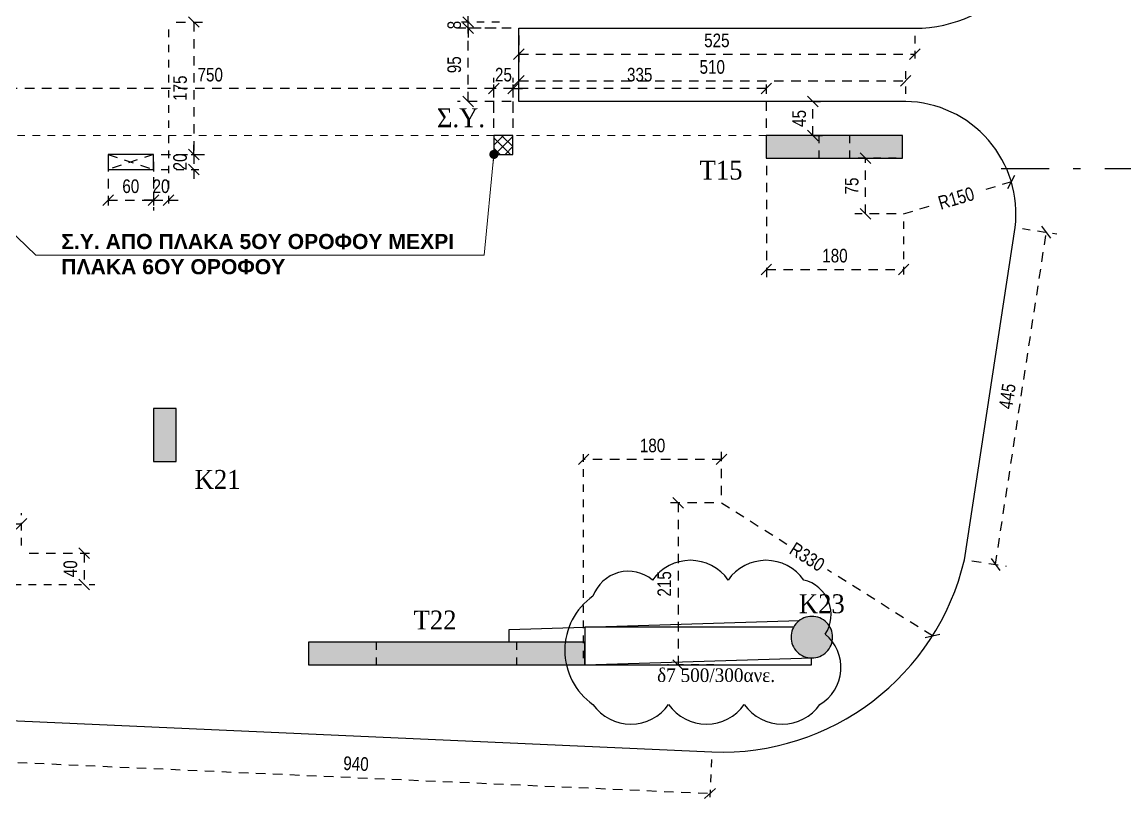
# Model space of a CAD drawing. Header units: millimetres. Extents: x -2171 to 1563, y -1758 to -1505.
# Drawn here: x 362.16 to 376.74, y -1613.45 to -1603.11 of the extents above; entities that cross this region are included whole.
import ezdxf

# ---------------------------------------------------------------- set-up
doc = ezdxf.new("R2010")
doc.units = ezdxf.units.MM
doc.header["$PDMODE"] = 32
for name, pattern in [('DASHDOT', [25.4, 12.7, -6.35, 0, -6.35]), ('DASHED2', [0.375, 0.25, -0.125]), ('DOT', [0.025, 0, -0.025]), ('HIDDEN', [0.375, 0.25, -0.125]), ('HIDDEN2', [0.1875, 0.125, -0.0625])]:
    doc.linetypes.add(name, pattern=pattern)
doc.layers.get('Defpoints').update_dxf_attribs({"color": 6})
for name, color, linetype in [('-S_TEXT', 3, 'Continuous'), ('AM_5', 7, 'Continuous'), ('athinas comments', 10, 'Continuous'), ('DIASTASEIS', 7, 'Continuous'), ('Fill_Col', 7, 'Continuous'), ('Fill_Col_1', 8, 'Continuous'), ('Geo_Beam', 7, 'Continuous'), ('Geo_Col', 7, 'Continuous'), ('Geo_Lines', 7, 'Continuous'), ('Sect_Line_Symbol', 7, 'Continuous'), ('SY', 94, 'Continuous'), ('Text_Beam', 7, 'Continuous'), ('Text_Col_-1', 7, 'Continuous'), ('Text_Col_1', 7, 'Continuous')]:
    doc.layers.add(name, color=color, linetype=linetype)
doc.layers.add('A-ANNO-DIMS', color=1, linetype='Continuous', lineweight=9)
doc.styles.add('1-100', font='arial.ttf', dxfattribs={"width": 0.8})
doc.styles.add('ag', font='arial.ttf', dxfattribs={"height": 0.25})
doc.styles.add('S1TmsNwRmn1088_b_934_161', font='times.ttf', dxfattribs={"width": 0.933629, "height": 0.10875})
doc.styles.add('S1TmsNwRmn11_b_934_161', font='times.ttf', dxfattribs={"width": 0.933629, "height": 0.001087})
doc.styles.get("Standard").update_dxf_attribs({"font": 'tahoma.ttf'})
doc.dimstyles.new('CHRISTOFOROS', dxfattribs={"dimscale": 0.2, "dimtxt": 0.25, "dimasz": 0.6, "dimexe": 0, "dimexo": 0, "dimgap": 0, "dimtad": 0, "dimdec": 0, "dimlfac": 100, "dimzin": 0, "dimdsep": 46, "dimtxsty": 'ag', "dimblk": 'ARCHTICK', "dimcen": 0, "dimclrd": 256, "dimclre": 256, "dimclrt": 1, "dimaunit": 1, "dimadec": 0, "dimazin": 0, "dimtfac": 1, "dimtdec": 0, "dimtofl": 0, "dimtmove": 0, "dimatfit": 3, "dimfxl": 1, "dimtolj": 1, "dimtzin": 0, "dimlwd": -1, "dimlwe": -1, "dimarcsym": 0})
doc.dimstyles.new('Copy of 1-100', dxfattribs={"dimtxt": 0.18, "dimasz": 0.14, "dimexe": 0.14, "dimexo": 0.1, "dimgap": 0.09, "dimtad": 1, "dimdec": 0, "dimlfac": 100, "dimrnd": 5, "dimzin": 5, "dimdsep": 46, "dimtxsty": '1-100', "dimblk": 'OBLIQUE', "dimcen": 0.09, "dimclrd": 1, "dimclre": 1, "dimclrt": 2, "dimadec": 0, "dimazin": 0, "dimtfac": 1, "dimtdec": 0, "dimtix": 1, "dimtmove": 2, "dimatfit": 3, "dimfxl": 5, "dimfxlon": 1, "dimtolj": 1, "dimtzin": 5, "dimarcsym": 0})

# ---------------------------------------------------------------- blocks, each defined once
blk = doc.blocks.new('_Oblique')
at = {"color": 0, "linetype": 'ByBlock', "lineweight": -2}
blk.add_line((-0.5, -0.5), (0.5, 0.5), dxfattribs=at)
blk = doc.blocks.new('*D309')
at = {"layer": 'A-ANNO-DIMS', "color": 1, "linetype": 'HIDDEN', "lineweight": -2, "ltscale": 0.5, "transparency": 16777216}
blk.add_line((363.303, -1604.963), (363.303, -1605.607), dxfattribs=at)
at = {"layer": 'A-ANNO-DIMS', "color": 1, "linetype": 'HIDDEN2', "lineweight": -2, "ltscale": 0.5, "transparency": 16777216}
blk.add_line((363.902, -1604.963), (363.902, -1605.607), dxfattribs=at)
at = {"layer": 'A-ANNO-DIMS', "color": 1, "linetype": 'DASHED2', "lineweight": -2, "ltscale": 0.5, "transparency": 16777216}
blk.add_line((363.303, -1605.467), (363.902, -1605.467), dxfattribs=at)
at = {"layer": 'Defpoints', "color": 0, "ltscale": 0.5, "transparency": 16777216}
for p in [(363.303, -1604.863), (363.902, -1604.863), (363.902, -1605.467)]:
    blk.add_point(p, dxfattribs=at)
at = {"layer": 'A-ANNO-DIMS', "color": 1, "lineweight": -2, "ltscale": 0.5, "transparency": 16777216, "xscale": 0.14, "yscale": 0.14, "zscale": 0.14, "rotation": 180}
blk.add_blockref('_Oblique', (363.303, -1605.467), dxfattribs=at)
at = {"layer": 'A-ANNO-DIMS', "color": 1, "lineweight": -2, "ltscale": 0.5, "transparency": 16777216, "xscale": 0.14, "yscale": 0.14, "zscale": 0.14}
blk.add_blockref('_Oblique', (363.902, -1605.467), dxfattribs=at)
at = {"layer": 'A-ANNO-DIMS', "color": 2, "ltscale": 0.5, "transparency": 16777216, "insert": (363.602, -1605.285), "char_height": 0.18, "attachment_point": 5, "style": '1-100'}
blk.add_mtext('\\A1;60', dxfattribs=at)
blk = doc.blocks.new('*D306')
at = {"layer": 'A-ANNO-DIMS', "color": 1, "linetype": 'HIDDEN', "lineweight": -2, "ltscale": 0.5, "transparency": 16777216}
blk.add_line((364.201, -1603.113), (364.576, -1603.113), dxfattribs=at)
at = {"layer": 'A-ANNO-DIMS', "color": 1, "linetype": 'DASHED2', "lineweight": -2, "ltscale": 0.5, "transparency": 16777216}
blk.add_line((364.436, -1603.113), (364.436, -1604.863), dxfattribs=at)
at = {"layer": 'A-ANNO-DIMS', "color": 1, "linetype": 'HIDDEN2', "lineweight": -2, "ltscale": 0.5, "transparency": 16777216}
blk.add_line((364.002, -1604.863), (364.576, -1604.863), dxfattribs=at)
at = {"layer": 'Defpoints', "color": 0, "ltscale": 0.5, "transparency": 16777216}
for p in [(364.101, -1603.113), (363.902, -1604.863), (364.436, -1604.863)]:
    blk.add_point(p, dxfattribs=at)
at = {"layer": 'A-ANNO-DIMS', "color": 1, "lineweight": -2, "ltscale": 0.5, "transparency": 16777216, "xscale": 0.14, "yscale": 0.14, "zscale": 0.14}
for p, rotation in [((364.436, -1603.113), 90), ((364.436, -1604.863), 270)]:
    blk.add_blockref('_Oblique', p, dxfattribs=dict(at, rotation=rotation))
at = {"layer": 'A-ANNO-DIMS', "color": 2, "ltscale": 0.5, "transparency": 16777216, "insert": (364.254, -1603.988), "char_height": 0.18, "attachment_point": 5, "rotation": 90, "style": '1-100'}
blk.add_mtext('\\A1;175', dxfattribs=at)
blk = doc.blocks.new('*D310')
at = {"layer": 'A-ANNO-DIMS', "color": 1, "linetype": 'DASHED2', "lineweight": -2, "ltscale": 0.5, "transparency": 16777216}
for p, q in [((364.436, -1604.863), (364.436, -1604.723)), ((364.436, -1604.863), (364.436, -1605.063)), ((364.436, -1605.063), (364.436, -1605.203))]:
    blk.add_line(p, q, dxfattribs=at)
at = {"layer": 'A-ANNO-DIMS', "color": 1, "linetype": 'HIDDEN', "lineweight": -2, "ltscale": 0.5, "transparency": 16777216}
blk.add_line((364.002, -1604.863), (364.576, -1604.863), dxfattribs=at)
at = {"layer": 'A-ANNO-DIMS', "color": 1, "linetype": 'HIDDEN2', "lineweight": -2, "ltscale": 0.5, "transparency": 16777216}
blk.add_line((364.002, -1605.063), (364.576, -1605.063), dxfattribs=at)
at = {"layer": 'Defpoints', "color": 0, "ltscale": 0.5, "transparency": 16777216}
for p in [(363.902, -1604.863), (363.902, -1605.063), (364.436, -1605.063)]:
    blk.add_point(p, dxfattribs=at)
at = {"layer": 'A-ANNO-DIMS', "color": 1, "lineweight": -2, "ltscale": 0.5, "transparency": 16777216, "xscale": 0.14, "yscale": 0.14, "zscale": 0.14}
for p, rotation in [((364.436, -1604.863), 270), ((364.436, -1605.063), 90)]:
    blk.add_blockref('_Oblique', p, dxfattribs=dict(at, rotation=rotation))
at = {"layer": 'A-ANNO-DIMS', "color": 2, "ltscale": 0.5, "transparency": 16777216, "insert": (364.254, -1604.963), "char_height": 0.18, "attachment_point": 5, "rotation": 90, "style": '1-100'}
blk.add_mtext('\\A1;20', dxfattribs=at)
blk = doc.blocks.new('*D311')
at = {"layer": 'A-ANNO-DIMS', "color": 1, "linetype": 'HIDDEN2', "lineweight": -2, "ltscale": 0.5, "transparency": 16777216}
blk.add_line((364.101, -1603.213), (364.101, -1605.607), dxfattribs=at)
at = {"layer": 'A-ANNO-DIMS', "color": 1, "linetype": 'HIDDEN', "lineweight": -2, "ltscale": 0.5, "transparency": 16777216}
blk.add_line((363.902, -1604.963), (363.902, -1605.607), dxfattribs=at)
at = {"layer": 'A-ANNO-DIMS', "color": 1, "linetype": 'DASHED2', "lineweight": -2, "ltscale": 0.5, "transparency": 16777216}
for p, q in [((363.902, -1605.467), (363.762, -1605.467)), ((363.902, -1605.467), (364.101, -1605.467)), ((364.101, -1605.467), (364.241, -1605.467))]:
    blk.add_line(p, q, dxfattribs=at)
at = {"layer": 'Defpoints', "color": 0, "ltscale": 0.5, "transparency": 16777216}
for p in [(364.101, -1603.113), (363.902, -1604.863), (364.101, -1605.467)]:
    blk.add_point(p, dxfattribs=at)
at = {"layer": 'A-ANNO-DIMS', "color": 1, "lineweight": -2, "ltscale": 0.5, "transparency": 16777216, "xscale": 0.14, "yscale": 0.14, "zscale": 0.14}
blk.add_blockref('_Oblique', (363.902, -1605.467), dxfattribs=at)
at = {"layer": 'A-ANNO-DIMS', "color": 1, "lineweight": -2, "ltscale": 0.5, "transparency": 16777216, "xscale": 0.14, "yscale": 0.14, "zscale": 0.14, "rotation": 180}
blk.add_blockref('_Oblique', (364.101, -1605.467), dxfattribs=at)
at = {"layer": 'A-ANNO-DIMS', "color": 2, "ltscale": 0.5, "transparency": 16777216, "insert": (364.002, -1605.285), "char_height": 0.18, "attachment_point": 5, "style": '1-100'}
blk.add_mtext('\\A1;20', dxfattribs=at)
blk = doc.blocks.new('*D747')
at = {"layer": 'Defpoints', "color": 0, "ltscale": 0.5, "transparency": 16777216}
for p in [(371.41, -1609.47), (374.198, -1611.23)]:
    blk.add_point(p, dxfattribs=at)
at = {"layer": 'DIASTASEIS', "color": 1, "linetype": 'DASHED2', "lineweight": -2, "ltscale": 0.5, "transparency": 16777216}
for p, q in [((371.41, -1609.47), (372.275, -1610.015)), ((374.198, -1611.23), (372.812, -1610.355))]:
    blk.add_line(p, q, dxfattribs=at)
at = {"layer": 'DIASTASEIS', "color": 1, "lineweight": -2, "ltscale": 0.5, "transparency": 16777216, "xscale": 0.14, "yscale": 0.14, "zscale": 0.14, "rotation": 327.7215588716952}
blk.add_blockref('_Oblique', (374.198, -1611.23), dxfattribs=at)
at = {"layer": 'DIASTASEIS', "color": 2, "ltscale": 0.5, "transparency": 16777216, "insert": (372.543, -1610.185), "char_height": 0.18, "attachment_point": 5, "rotation": 327.7216, "style": '1-100'}
blk.add_mtext('\\A1;R330', dxfattribs=at)
blk = doc.blocks.new('*D748')
at = {"layer": 'Defpoints', "color": 0, "ltscale": 0.5, "transparency": 16777216}
for p in [(375.242, -1605.227), (373.818, -1605.649)]:
    blk.add_point(p, dxfattribs=at)
at = {"layer": 'DIASTASEIS', "color": 1, "linetype": 'DASHED2', "lineweight": -2, "ltscale": 0.5, "transparency": 16777216}
for p, q in [((375.242, -1605.227), (374.817, -1605.352)), ((373.818, -1605.649), (374.208, -1605.533))]:
    blk.add_line(p, q, dxfattribs=at)
at = {"layer": 'DIASTASEIS', "color": 1, "lineweight": -2, "ltscale": 0.5, "transparency": 16777216, "xscale": 0.14, "yscale": 0.14, "zscale": 0.14, "rotation": 16.49868237241539}
blk.add_blockref('_Oblique', (375.242, -1605.227), dxfattribs=at)
at = {"layer": 'DIASTASEIS', "color": 2, "ltscale": 0.5, "transparency": 16777216, "insert": (374.513, -1605.443), "char_height": 0.18, "attachment_point": 5, "rotation": 16.4987, "style": '1-100'}
blk.add_mtext('\\A1;R150', dxfattribs=at)
blk = doc.blocks.new('*D754')
at = {"layer": 'Defpoints', "color": 0, "ltscale": 0.5, "transparency": 16777216}
for p in [(361.908, -1612.346), (371.283, -1612.764), (371.259, -1613.312)]:
    blk.add_point(p, dxfattribs=at)
at = {"layer": 'DIASTASEIS', "color": 1, "linetype": 'HIDDEN', "lineweight": -2, "ltscale": 0.5, "transparency": 16777216}
blk.add_line((361.904, -1612.446), (361.878, -1613.033), dxfattribs=at)
at = {"layer": 'DIASTASEIS', "color": 1, "linetype": 'DASHED2', "lineweight": -2, "ltscale": 0.5, "transparency": 16777216}
blk.add_line((361.884, -1612.893), (371.259, -1613.312), dxfattribs=at)
at = {"layer": 'DIASTASEIS', "color": 1, "linetype": 'HIDDEN2', "lineweight": -2, "ltscale": 0.5, "transparency": 16777216}
blk.add_line((371.279, -1612.864), (371.253, -1613.451), dxfattribs=at)
at = {"layer": 'DIASTASEIS', "color": 1, "lineweight": -2, "ltscale": 0.5, "transparency": 16777216, "xscale": 0.14, "yscale": 0.14, "zscale": 0.14}
for p, rotation in [((361.884, -1612.893), 177.4420092145653), ((371.259, -1613.312), 357.4420092145654)]:
    blk.add_blockref('_Oblique', p, dxfattribs=dict(at, rotation=rotation))
at = {"layer": 'DIASTASEIS', "color": 2, "ltscale": 0.5, "transparency": 16777216, "insert": (366.579, -1612.92), "char_height": 0.18, "attachment_point": 5, "rotation": 357.442, "style": '1-100'}
blk.add_mtext('\\A1;940', dxfattribs=at)
blk = doc.blocks.new('*D755')
at = {"layer": 'Defpoints', "color": 0, "ltscale": 0.5, "transparency": 16777216}
for p in [(375.292, -1605.829), (375.704, -1605.892), (374.621, -1610.222)]:
    blk.add_point(p, dxfattribs=at)
at = {"layer": 'DIASTASEIS', "color": 1, "linetype": 'DASHED2', "lineweight": -2, "ltscale": 0.5, "transparency": 16777216}
blk.add_line((375.032, -1610.285), (375.704, -1605.892), dxfattribs=at)
at = {"layer": 'DIASTASEIS', "color": 1, "linetype": 'HIDDEN2', "lineweight": -2, "ltscale": 0.5, "transparency": 16777216}
blk.add_line((375.391, -1605.844), (375.842, -1605.913), dxfattribs=at)
at = {"layer": 'DIASTASEIS', "color": 1, "linetype": 'HIDDEN', "lineweight": -2, "ltscale": 0.5, "transparency": 16777216}
blk.add_line((374.72, -1610.237), (375.171, -1610.306), dxfattribs=at)
at = {"layer": 'DIASTASEIS', "color": 1, "lineweight": -2, "ltscale": 0.5, "transparency": 16777216, "xscale": 0.14, "yscale": 0.14, "zscale": 0.14}
for p, rotation in [((375.704, -1605.892), 81.31486073234846), ((375.032, -1610.285), 261.3148607323485)]:
    blk.add_blockref('_Oblique', p, dxfattribs=dict(at, rotation=rotation))
at = {"layer": 'DIASTASEIS', "color": 2, "ltscale": 0.5, "transparency": 16777216, "insert": (375.189, -1608.061), "char_height": 0.18, "attachment_point": 5, "rotation": 81.3149, "style": '1-100'}
blk.add_mtext('\\A1;445', dxfattribs=at)
blk = doc.blocks.new('*D758')
at = {"layer": 'Defpoints', "color": 0, "ltscale": 0.5, "transparency": 16777216}
for p in [(373.845, -1603.89), (368.732, -1604.163), (373.845, -1604.164)]:
    blk.add_point(p, dxfattribs=at)
at = {"layer": 'DIASTASEIS', "color": 1, "linetype": 'HIDDEN', "lineweight": -2, "ltscale": 0.5, "transparency": 16777216}
blk.add_line((368.732, -1604.063), (368.732, -1603.75), dxfattribs=at)
at = {"layer": 'DIASTASEIS', "color": 1, "linetype": 'HIDDEN2', "lineweight": -2, "ltscale": 0.5, "transparency": 16777216}
blk.add_line((373.845, -1604.064), (373.845, -1603.75), dxfattribs=at)
at = {"layer": 'DIASTASEIS', "color": 1, "linetype": 'DASHED2', "lineweight": -2, "ltscale": 0.5, "transparency": 16777216}
blk.add_line((368.732, -1603.89), (373.845, -1603.89), dxfattribs=at)
at = {"layer": 'DIASTASEIS', "color": 1, "lineweight": -2, "ltscale": 0.5, "transparency": 16777216, "xscale": 0.14, "yscale": 0.14, "zscale": 0.14, "rotation": 180}
blk.add_blockref('_Oblique', (368.732, -1603.89), dxfattribs=at)
at = {"layer": 'DIASTASEIS', "color": 1, "lineweight": -2, "ltscale": 0.5, "transparency": 16777216, "xscale": 0.14, "yscale": 0.14, "zscale": 0.14}
blk.add_blockref('_Oblique', (373.845, -1603.89), dxfattribs=at)
at = {"layer": 'DIASTASEIS', "color": 2, "ltscale": 0.5, "transparency": 16777216, "insert": (371.288, -1603.708), "char_height": 0.18, "attachment_point": 5, "style": '1-100'}
blk.add_mtext('\\A1;510', dxfattribs=at)
blk = doc.blocks.new('*D759')
at = {"layer": 'Defpoints', "color": 0, "ltscale": 0.5, "transparency": 16777216}
for p in [(368.732, -1603.193), (373.966, -1603.195), (373.966, -1603.539)]:
    blk.add_point(p, dxfattribs=at)
at = {"layer": 'DIASTASEIS', "color": 1, "linetype": 'HIDDEN', "lineweight": -2, "ltscale": 0.5, "transparency": 16777216}
blk.add_line((368.732, -1603.293), (368.732, -1603.679), dxfattribs=at)
at = {"layer": 'DIASTASEIS', "color": 1, "linetype": 'HIDDEN2', "lineweight": -2, "ltscale": 0.5, "transparency": 16777216}
blk.add_line((373.966, -1603.295), (373.966, -1603.679), dxfattribs=at)
at = {"layer": 'DIASTASEIS', "color": 1, "linetype": 'DASHED2', "lineweight": -2, "ltscale": 0.5, "transparency": 16777216}
blk.add_line((368.732, -1603.539), (373.966, -1603.539), dxfattribs=at)
at = {"layer": 'DIASTASEIS', "color": 1, "lineweight": -2, "ltscale": 0.5, "transparency": 16777216, "xscale": 0.14, "yscale": 0.14, "zscale": 0.14, "rotation": 180}
blk.add_blockref('_Oblique', (368.732, -1603.539), dxfattribs=at)
at = {"layer": 'DIASTASEIS', "color": 1, "lineweight": -2, "ltscale": 0.5, "transparency": 16777216, "xscale": 0.14, "yscale": 0.14, "zscale": 0.14}
blk.add_blockref('_Oblique', (373.966, -1603.539), dxfattribs=at)
at = {"layer": 'DIASTASEIS', "color": 2, "ltscale": 0.5, "transparency": 16777216, "insert": (371.349, -1603.357), "char_height": 0.18, "attachment_point": 5, "style": '1-100'}
blk.add_mtext('\\A1;525', dxfattribs=at)
blk = doc.blocks.new('*D760')
at = {"layer": 'Defpoints', "color": 0, "ltscale": 0.5, "transparency": 16777216}
for p in [(368.06, -1603.193), (368.732, -1603.193), (368.732, -1604.163)]:
    blk.add_point(p, dxfattribs=at)
at = {"layer": 'DIASTASEIS', "color": 1, "linetype": 'HIDDEN2', "lineweight": -2, "ltscale": 0.5, "transparency": 16777216}
blk.add_line((368.632, -1603.193), (367.92, -1603.193), dxfattribs=at)
at = {"layer": 'DIASTASEIS', "color": 1, "linetype": 'DASHED2', "lineweight": -2, "ltscale": 0.5, "transparency": 16777216}
blk.add_line((368.06, -1604.163), (368.06, -1603.193), dxfattribs=at)
at = {"layer": 'DIASTASEIS', "color": 1, "linetype": 'HIDDEN', "lineweight": -2, "ltscale": 0.5, "transparency": 16777216}
blk.add_line((368.632, -1604.163), (367.92, -1604.163), dxfattribs=at)
at = {"layer": 'DIASTASEIS', "color": 1, "lineweight": -2, "ltscale": 0.5, "transparency": 16777216, "xscale": 0.14, "yscale": 0.14, "zscale": 0.14}
for p, rotation in [((368.06, -1603.193), 90), ((368.06, -1604.163), 270)]:
    blk.add_blockref('_Oblique', p, dxfattribs=dict(at, rotation=rotation))
at = {"layer": 'DIASTASEIS', "color": 2, "ltscale": 0.5, "transparency": 16777216, "insert": (367.878, -1603.678), "char_height": 0.18, "attachment_point": 5, "rotation": 90, "style": '1-100'}
blk.add_mtext('\\A1;95', dxfattribs=at)
blk = doc.blocks.new('*D761')
at = {"layer": 'Defpoints', "color": 0, "ltscale": 0.5, "transparency": 16777216}
for p in [(368.06, -1603.113), (368.574, -1603.113), (368.732, -1603.193)]:
    blk.add_point(p, dxfattribs=at)
at = {"layer": 'DIASTASEIS', "color": 1, "linetype": 'DASHED2', "lineweight": -2, "ltscale": 0.5, "transparency": 16777216}
for p, q in [((368.06, -1603.113), (368.06, -1602.973)), ((368.06, -1603.193), (368.06, -1603.113)), ((368.06, -1603.193), (368.06, -1603.333))]:
    blk.add_line(p, q, dxfattribs=at)
at = {"layer": 'DIASTASEIS', "color": 1, "linetype": 'HIDDEN2', "lineweight": -2, "ltscale": 0.5, "transparency": 16777216}
blk.add_line((368.474, -1603.113), (367.92, -1603.113), dxfattribs=at)
at = {"layer": 'DIASTASEIS', "color": 1, "linetype": 'HIDDEN', "lineweight": -2, "ltscale": 0.5, "transparency": 16777216}
blk.add_line((368.632, -1603.193), (367.92, -1603.193), dxfattribs=at)
at = {"layer": 'DIASTASEIS', "color": 1, "lineweight": -2, "ltscale": 0.5, "transparency": 16777216, "xscale": 0.14, "yscale": 0.14, "zscale": 0.14}
for p, rotation in [((368.06, -1603.113), 270), ((368.06, -1603.193), 90)]:
    blk.add_blockref('_Oblique', p, dxfattribs=dict(at, rotation=rotation))
at = {"layer": 'DIASTASEIS', "color": 2, "ltscale": 0.5, "transparency": 16777216, "insert": (367.878, -1603.153), "char_height": 0.18, "attachment_point": 5, "rotation": 90, "style": '1-100'}
blk.add_mtext('\\A1;8', dxfattribs=at)
blk = doc.blocks.new('*D762')
at = {"layer": 'Defpoints', "color": 0, "ltscale": 0.5, "transparency": 16777216}
for p in [(372.003, -1604.913), (373.818, -1605.649), (373.818, -1606.385)]:
    blk.add_point(p, dxfattribs=at)
at = {"layer": 'DIASTASEIS', "color": 1, "linetype": 'HIDDEN', "lineweight": -2, "ltscale": 0.5, "transparency": 16777216}
blk.add_line((372.003, -1605.013), (372.003, -1606.525), dxfattribs=at)
at = {"layer": 'DIASTASEIS', "color": 1, "linetype": 'HIDDEN2', "lineweight": -2, "ltscale": 0.5, "transparency": 16777216}
blk.add_line((373.818, -1605.749), (373.818, -1606.525), dxfattribs=at)
at = {"layer": 'DIASTASEIS', "color": 1, "linetype": 'DASHED2', "lineweight": -2, "ltscale": 0.5, "transparency": 16777216}
blk.add_line((372.003, -1606.385), (373.818, -1606.385), dxfattribs=at)
at = {"layer": 'DIASTASEIS', "color": 1, "lineweight": -2, "ltscale": 0.5, "transparency": 16777216, "xscale": 0.14, "yscale": 0.14, "zscale": 0.14, "rotation": 180}
blk.add_blockref('_Oblique', (372.003, -1606.385), dxfattribs=at)
at = {"layer": 'DIASTASEIS', "color": 1, "lineweight": -2, "ltscale": 0.5, "transparency": 16777216, "xscale": 0.14, "yscale": 0.14, "zscale": 0.14}
blk.add_blockref('_Oblique', (373.818, -1606.385), dxfattribs=at)
at = {"layer": 'DIASTASEIS', "color": 2, "ltscale": 0.5, "transparency": 16777216, "insert": (372.91, -1606.203), "char_height": 0.18, "attachment_point": 5, "style": '1-100'}
blk.add_mtext('\\A1;180', dxfattribs=at)
blk = doc.blocks.new('*D763')
at = {"layer": 'Defpoints', "color": 0, "ltscale": 0.5, "transparency": 16777216}
for p in [(373.313, -1604.913), (373.818, -1604.913), (373.818, -1605.649)]:
    blk.add_point(p, dxfattribs=at)
at = {"layer": 'DIASTASEIS', "color": 1, "linetype": 'HIDDEN2', "lineweight": -2, "ltscale": 0.5, "transparency": 16777216}
blk.add_line((373.718, -1604.913), (373.173, -1604.913), dxfattribs=at)
at = {"layer": 'DIASTASEIS', "color": 1, "linetype": 'DASHED2', "lineweight": -2, "ltscale": 0.5, "transparency": 16777216}
blk.add_line((373.313, -1605.649), (373.313, -1604.913), dxfattribs=at)
at = {"layer": 'DIASTASEIS', "color": 1, "linetype": 'HIDDEN', "lineweight": -2, "ltscale": 0.5, "transparency": 16777216}
blk.add_line((373.718, -1605.649), (373.173, -1605.649), dxfattribs=at)
at = {"layer": 'DIASTASEIS', "color": 1, "lineweight": -2, "ltscale": 0.5, "transparency": 16777216, "xscale": 0.14, "yscale": 0.14, "zscale": 0.14}
for p, rotation in [((373.313, -1604.913), 90), ((373.313, -1605.649), 270)]:
    blk.add_blockref('_Oblique', p, dxfattribs=dict(at, rotation=rotation))
at = {"layer": 'DIASTASEIS', "color": 2, "ltscale": 0.5, "transparency": 16777216, "insert": (373.132, -1605.281), "char_height": 0.18, "attachment_point": 5, "rotation": 90, "style": '1-100'}
blk.add_mtext('\\A1;75', dxfattribs=at)
blk = doc.blocks.new('*D764')
at = {"layer": 'Defpoints', "color": 0, "ltscale": 0.5, "transparency": 16777216}
for p in [(372.536, -1604.163), (372.619, -1604.163), (372.536, -1604.613)]:
    blk.add_point(p, dxfattribs=at)
at = {"layer": 'DIASTASEIS', "color": 1, "linetype": 'HIDDEN2', "lineweight": -2, "ltscale": 0.5, "transparency": 16777216}
blk.add_line((372.619, -1604.163), (372.759, -1604.163), dxfattribs=at)
at = {"layer": 'DIASTASEIS', "color": 1, "linetype": 'DASHED2', "lineweight": -2, "ltscale": 0.5, "transparency": 16777216}
blk.add_line((372.619, -1604.613), (372.619, -1604.163), dxfattribs=at)
at = {"layer": 'DIASTASEIS', "color": 1, "linetype": 'HIDDEN', "lineweight": -2, "ltscale": 0.5, "transparency": 16777216}
blk.add_line((372.619, -1604.613), (372.759, -1604.613), dxfattribs=at)
at = {"layer": 'DIASTASEIS', "color": 1, "lineweight": -2, "ltscale": 0.5, "transparency": 16777216, "xscale": 0.14, "yscale": 0.14, "zscale": 0.14}
for p, rotation in [((372.619, -1604.163), 90), ((372.619, -1604.613), 270)]:
    blk.add_blockref('_Oblique', p, dxfattribs=dict(at, rotation=rotation))
at = {"layer": 'DIASTASEIS', "color": 2, "ltscale": 0.5, "transparency": 16777216, "insert": (372.438, -1604.388), "char_height": 0.18, "attachment_point": 5, "rotation": 90, "style": '1-100'}
blk.add_mtext('\\A1;45', dxfattribs=at)
blk = doc.blocks.new('*D769')
at = {"layer": 'Defpoints', "color": 0, "ltscale": 0.5, "transparency": 16777216}
for p in [(369.588, -1608.895), (371.41, -1609.47), (369.588, -1611.626)]:
    blk.add_point(p, dxfattribs=at)
at = {"layer": 'DIASTASEIS', "color": 1, "linetype": 'HIDDEN2', "lineweight": -2, "ltscale": 0.5, "transparency": 16777216}
blk.add_line((369.588, -1611.526), (369.588, -1608.755), dxfattribs=at)
at = {"layer": 'DIASTASEIS', "color": 1, "linetype": 'HIDDEN', "lineweight": -2, "ltscale": 0.5, "transparency": 16777216}
blk.add_line((371.41, -1609.37), (371.41, -1608.755), dxfattribs=at)
at = {"layer": 'DIASTASEIS', "color": 1, "linetype": 'DASHED2', "lineweight": -2, "ltscale": 0.5, "transparency": 16777216}
blk.add_line((371.41, -1608.895), (369.588, -1608.895), dxfattribs=at)
at = {"layer": 'DIASTASEIS', "color": 1, "lineweight": -2, "ltscale": 0.5, "transparency": 16777216, "xscale": 0.14, "yscale": 0.14, "zscale": 0.14, "rotation": 180}
blk.add_blockref('_Oblique', (369.588, -1608.895), dxfattribs=at)
at = {"layer": 'DIASTASEIS', "color": 1, "lineweight": -2, "ltscale": 0.5, "transparency": 16777216, "xscale": 0.14, "yscale": 0.14, "zscale": 0.14}
blk.add_blockref('_Oblique', (371.41, -1608.895), dxfattribs=at)
at = {"layer": 'DIASTASEIS', "color": 2, "ltscale": 0.5, "transparency": 16777216, "insert": (370.499, -1608.713), "char_height": 0.18, "attachment_point": 5, "style": '1-100'}
blk.add_mtext('\\A1;180', dxfattribs=at)
blk = doc.blocks.new('*D770')
at = {"layer": 'Defpoints', "color": 0, "ltscale": 0.5, "transparency": 16777216}
for p in [(371.41, -1609.47), (370.837, -1611.614), (371.41, -1611.614)]:
    blk.add_point(p, dxfattribs=at)
at = {"layer": 'DIASTASEIS', "color": 1, "linetype": 'HIDDEN', "lineweight": -2, "ltscale": 0.5, "transparency": 16777216}
blk.add_line((371.31, -1609.47), (370.697, -1609.47), dxfattribs=at)
at = {"layer": 'DIASTASEIS', "color": 1, "linetype": 'DASHED2', "lineweight": -2, "ltscale": 0.5, "transparency": 16777216}
blk.add_line((370.837, -1609.47), (370.837, -1611.614), dxfattribs=at)
at = {"layer": 'DIASTASEIS', "color": 1, "linetype": 'HIDDEN2', "lineweight": -2, "ltscale": 0.5, "transparency": 16777216}
blk.add_line((371.31, -1611.614), (370.697, -1611.614), dxfattribs=at)
at = {"layer": 'DIASTASEIS', "color": 1, "lineweight": -2, "ltscale": 0.5, "transparency": 16777216, "xscale": 0.14, "yscale": 0.14, "zscale": 0.14}
for p, rotation in [((370.837, -1609.47), 90), ((370.837, -1611.614), 270)]:
    blk.add_blockref('_Oblique', p, dxfattribs=dict(at, rotation=rotation))
at = {"layer": 'DIASTASEIS', "color": 2, "ltscale": 0.5, "transparency": 16777216, "insert": (370.655, -1610.542), "char_height": 0.18, "attachment_point": 5, "rotation": 90, "style": '1-100'}
blk.add_mtext('\\A1;215', dxfattribs=at)
blk = doc.blocks.new('*D771')
at = {"layer": 'Defpoints', "color": 0, "ltscale": 0.5, "transparency": 16777216}
for p in [(362.158, -1609.748), (362.158, -1610.134), (360.952, -1610.551)]:
    blk.add_point(p, dxfattribs=at)
at = {"layer": 'DIASTASEIS', "color": 1, "linetype": 'HIDDEN', "lineweight": -2, "ltscale": 0.5, "transparency": 16777216}
blk.add_line((360.952, -1610.451), (360.952, -1609.608), dxfattribs=at)
at = {"layer": 'DIASTASEIS', "color": 1, "linetype": 'HIDDEN2', "lineweight": -2, "ltscale": 0.5, "transparency": 16777216}
blk.add_line((362.158, -1610.034), (362.158, -1609.608), dxfattribs=at)
at = {"layer": 'DIASTASEIS', "color": 1, "linetype": 'DASHED2', "lineweight": -2, "ltscale": 0.5, "transparency": 16777216}
blk.add_line((360.952, -1609.748), (362.158, -1609.748), dxfattribs=at)
at = {"layer": 'DIASTASEIS', "color": 1, "lineweight": -2, "ltscale": 0.5, "transparency": 16777216, "xscale": 0.14, "yscale": 0.14, "zscale": 0.14, "rotation": 180}
blk.add_blockref('_Oblique', (360.952, -1609.748), dxfattribs=at)
at = {"layer": 'DIASTASEIS', "color": 1, "lineweight": -2, "ltscale": 0.5, "transparency": 16777216, "xscale": 0.14, "yscale": 0.14, "zscale": 0.14}
blk.add_blockref('_Oblique', (362.158, -1609.748), dxfattribs=at)
at = {"layer": 'DIASTASEIS', "color": 2, "ltscale": 0.5, "transparency": 16777216, "insert": (361.555, -1609.566), "char_height": 0.18, "attachment_point": 5, "style": '1-100'}
blk.add_mtext('\\A1;120', dxfattribs=at)
blk = doc.blocks.new('*D772')
at = {"layer": 'Defpoints', "color": 0, "ltscale": 0.5, "transparency": 16777216}
for p in [(362.158, -1610.134), (360.952, -1610.551), (362.986, -1610.551)]:
    blk.add_point(p, dxfattribs=at)
at = {"layer": 'DIASTASEIS', "color": 1, "linetype": 'HIDDEN', "lineweight": -2, "ltscale": 0.5, "transparency": 16777216}
blk.add_line((362.258, -1610.134), (363.126, -1610.134), dxfattribs=at)
at = {"layer": 'DIASTASEIS', "color": 1, "linetype": 'DASHED2', "lineweight": -2, "ltscale": 0.5, "transparency": 16777216}
blk.add_line((362.986, -1610.134), (362.986, -1610.551), dxfattribs=at)
at = {"layer": 'DIASTASEIS', "color": 1, "linetype": 'HIDDEN2', "lineweight": -2, "ltscale": 0.5, "transparency": 16777216}
blk.add_line((361.052, -1610.551), (363.126, -1610.551), dxfattribs=at)
at = {"layer": 'DIASTASEIS', "color": 1, "lineweight": -2, "ltscale": 0.5, "transparency": 16777216, "xscale": 0.14, "yscale": 0.14, "zscale": 0.14}
for p, rotation in [((362.986, -1610.134), 90), ((362.986, -1610.551), 270)]:
    blk.add_blockref('_Oblique', p, dxfattribs=dict(at, rotation=rotation))
at = {"layer": 'DIASTASEIS', "color": 2, "ltscale": 0.5, "transparency": 16777216, "insert": (362.804, -1610.342), "char_height": 0.18, "attachment_point": 5, "rotation": 90, "style": '1-100'}
blk.add_mtext('\\A1;40', dxfattribs=at)
blk = doc.blocks.new('_ArchTick')
at = {"color": 0, "linetype": 'ByBlock', "const_width": 0.15}
blk.add_lwpolyline([(-0.5, -0.5), (0.5, 0.5)], dxfattribs=at)
blk = doc.blocks.new('*D1508')
at = {"layer": 'AM_5', "color": 1, "linetype": 'HIDDEN2', "lineweight": -2, "ltscale": 0.5, "transparency": 16777216}
blk.add_line((368.655, -1604.513), (368.655, -1603.852), dxfattribs=at)
at = {"layer": 'AM_5', "color": 1, "linetype": 'HIDDEN', "lineweight": -2, "ltscale": 0.5, "transparency": 16777216}
blk.add_line((372.003, -1604.513), (372.003, -1603.852), dxfattribs=at)
at = {"layer": 'AM_5', "color": 1, "linetype": 'DASHED2', "lineweight": -2, "ltscale": 0.5, "transparency": 16777216}
blk.add_line((372.003, -1603.992), (368.655, -1603.992), dxfattribs=at)
at = {"layer": 'Defpoints', "color": 0, "ltscale": 0.5, "transparency": 16777216}
for p in [(368.655, -1603.992), (368.655, -1604.613), (372.003, -1604.613)]:
    blk.add_point(p, dxfattribs=at)
at = {"layer": 'AM_5', "color": 1, "lineweight": -2, "ltscale": 0.5, "transparency": 16777216, "xscale": 0.14, "yscale": 0.14, "zscale": 0.14, "rotation": 180}
blk.add_blockref('_Oblique', (368.655, -1603.992), dxfattribs=at)
at = {"layer": 'AM_5', "color": 1, "lineweight": -2, "ltscale": 0.5, "transparency": 16777216, "xscale": 0.14, "yscale": 0.14, "zscale": 0.14}
blk.add_blockref('_Oblique', (372.003, -1603.992), dxfattribs=at)
at = {"layer": 'AM_5', "color": 2, "ltscale": 0.5, "transparency": 16777216, "insert": (370.329, -1603.81), "char_height": 0.18, "attachment_point": 5, "style": '1-100'}
blk.add_mtext('\\A1;335', dxfattribs=at)
blk = doc.blocks.new('*D1511')
at = {"layer": 'AM_5', "color": 1, "linetype": 'HIDDEN2', "lineweight": -2, "ltscale": 0.5, "transparency": 16777216}
blk.add_line((368.402, -1604.513), (368.402, -1603.852), dxfattribs=at)
at = {"layer": 'AM_5', "color": 1, "linetype": 'HIDDEN', "lineweight": -2, "ltscale": 0.5, "transparency": 16777216}
blk.add_line((368.655, -1604.513), (368.655, -1603.852), dxfattribs=at)
at = {"layer": 'AM_5', "color": 1, "linetype": 'DASHED2', "lineweight": -2, "ltscale": 0.5, "transparency": 16777216}
for p, q in [((368.402, -1603.992), (368.262, -1603.992)), ((368.655, -1603.992), (368.402, -1603.992)), ((368.655, -1603.992), (368.795, -1603.992))]:
    blk.add_line(p, q, dxfattribs=at)
at = {"layer": 'Defpoints', "color": 0, "ltscale": 0.5, "transparency": 16777216}
for p in [(368.402, -1603.992), (368.402, -1604.613), (368.655, -1604.613)]:
    blk.add_point(p, dxfattribs=at)
at = {"layer": 'AM_5', "color": 1, "lineweight": -2, "ltscale": 0.5, "transparency": 16777216, "xscale": 0.14, "yscale": 0.14, "zscale": 0.14}
blk.add_blockref('_Oblique', (368.402, -1603.992), dxfattribs=at)
at = {"layer": 'AM_5', "color": 1, "lineweight": -2, "ltscale": 0.5, "transparency": 16777216, "xscale": 0.14, "yscale": 0.14, "zscale": 0.14, "rotation": 180}
blk.add_blockref('_Oblique', (368.655, -1603.992), dxfattribs=at)
at = {"layer": 'AM_5', "color": 2, "ltscale": 0.5, "transparency": 16777216, "insert": (368.528, -1603.81), "char_height": 0.18, "attachment_point": 5, "style": '1-100'}
blk.add_mtext('\\A1;25', dxfattribs=at)
blk = doc.blocks.new('*D1512')
at = {"layer": 'AM_5', "color": 1, "linetype": 'HIDDEN2', "lineweight": -2, "ltscale": 0.5, "transparency": 16777216}
blk.add_line((360.902, -1604.513), (360.902, -1603.852), dxfattribs=at)
at = {"layer": 'AM_5', "color": 1, "linetype": 'HIDDEN', "lineweight": -2, "ltscale": 0.5, "transparency": 16777216}
blk.add_line((368.402, -1604.513), (368.402, -1603.852), dxfattribs=at)
at = {"layer": 'AM_5', "color": 1, "linetype": 'DASHED2', "lineweight": -2, "ltscale": 0.5, "transparency": 16777216}
blk.add_line((368.402, -1603.992), (360.902, -1603.992), dxfattribs=at)
at = {"layer": 'Defpoints', "color": 0, "ltscale": 0.5, "transparency": 16777216}
for p in [(360.902, -1603.992), (360.902, -1604.613), (368.402, -1604.613)]:
    blk.add_point(p, dxfattribs=at)
at = {"layer": 'AM_5', "color": 1, "lineweight": -2, "ltscale": 0.5, "transparency": 16777216, "xscale": 0.14, "yscale": 0.14, "zscale": 0.14, "rotation": 180}
blk.add_blockref('_Oblique', (360.902, -1603.992), dxfattribs=at)
at = {"layer": 'AM_5', "color": 1, "lineweight": -2, "ltscale": 0.5, "transparency": 16777216, "xscale": 0.14, "yscale": 0.14, "zscale": 0.14}
blk.add_blockref('_Oblique', (368.402, -1603.992), dxfattribs=at)
at = {"layer": 'AM_5', "color": 2, "ltscale": 0.5, "transparency": 16777216, "insert": (364.652, -1603.81), "char_height": 0.18, "attachment_point": 5, "style": '1-100'}
blk.add_mtext('\\A1;750', dxfattribs=at)

msp = doc.modelspace()

# ---------------------------------------------------------------- hatches: boundary and pattern name
at = {"layer": 'Fill_Col'}
for points in [[(372.0025, -1604.9128), (373.8025, -1604.9128), (373.8025, -1604.6128), (372.0025, -1604.6128)], [(364.2016, -1608.2233), (363.9016, -1608.2233), (363.9016, -1608.9233), (364.2016, -1608.9233)], [(365.9515, -1611.6136), (369.6016, -1611.6136), (369.6016, -1611.3136), (365.9515, -1611.3136)]]:
    msp.add_hatch(color=252, dxfattribs=at).paths.add_polyline_path(points)
at = {"layer": 'Fill_Col', "ltscale": 0.5, "transparency": 33554572}
h = msp.add_hatch(color=252, dxfattribs=at)
h.dxf.hatch_style = 1
edge = h.paths.add_edge_path()
edge.add_arc((372.6044, -1611.2464), 0.275, 0, 90)
edge.add_arc((372.6044, -1611.2464), 0.275, 90, 180)
edge.add_arc((372.6044, -1611.2464), 0.275, 180, 270)
edge.add_arc((372.6044, -1611.2464), 0.275, 270, 360)
h = msp.add_hatch(color=252, dxfattribs=at)
h.dxf.hatch_style = 1
edge = h.paths.add_edge_path()
edge.add_arc((372.6044, -1611.2464), 0.275, 0, 90)
edge.add_arc((372.6044, -1611.2464), 0.275, 90, 180)
edge.add_arc((372.6044, -1611.2464), 0.275, 180, 270)
edge.add_arc((372.6044, -1611.2464), 0.275, 270, 360)
at = {"layer": 'Fill_Col_1', "linetype": 'Continuous', "ltscale": 0.5, "transparency": 33554687}
h = msp.add_hatch(dxfattribs=at)
h.set_pattern_fill('ANSI37', color=253, scale=0.03)
h.set_pattern_definition([(45, (2491.98809, 325.27608), (-0.067351921, 0.067351921), []), (135, (2491.98809, 325.27608), (-0.067351921, -0.067351921), [])])
h.paths.add_polyline_path([(368.4017, -1604.8633), (368.6517, -1604.8633), (368.6517, -1604.6133), (368.4017, -1604.6133)])

# ---------------------------------------------------------------- linework, layer by layer
at = {"color": 2, "linetype": 'HIDDEN', "ltscale": 0.5}
for p, q in [((363.3027, -1604.8633), (363.9017, -1605.0633)), ((363.9017, -1604.8633), (363.3027, -1605.0633))]:
    msp.add_line(p, q, dxfattribs=at)
at = {"layer": 'A-ANNO-DIMS', "linetype": 'DOT', "ltscale": 3}
msp.add_line((372.0025, -1604.6128), (357.5537, -1604.6128), dxfattribs=at)
at = {"layer": 'athinas comments'}
msp.add_lwpolyline([(369.7115, -1612.1365, 0.5205671), (370.7115, -1612.1365, 0.5205671), (371.7115, -1612.1365, 0.5205671), (372.7115, -1612.1365, 0.5205671), (372.782, -1611.207, 0.5205671), (372.4984, -1610.4906, 0.5205671), (371.4984, -1610.4906, 0.5205671), (370.4984, -1610.4906, 0.5205671), (369.7115, -1610.7037, 0.5205671)], format="xyb", close=True, dxfattribs=at)
at = {"layer": 'Geo_Beam', "color": 94}
msp.add_line((369.6016, -1611.6136), (372.6128, -1611.5213), dxfattribs=at)
for points in [[(368.6016, -1611.3136), (368.6016, -1611.144), (372.4394, -1611.0264)], [(372.3636, -1611.1136), (369.6016, -1611.1136), (369.6016, -1611.3136), (369.6016, -1611.6136), (372.6016, -1611.6136), (372.6016, -1611.5214)]]:
    msp.add_lwpolyline(points, dxfattribs=at)
at = {"layer": 'Geo_Col', "color": 94}
for points in [[(372.0025, -1604.9128), (373.8025, -1604.9128), (373.8025, -1604.6128), (372.0025, -1604.6128)], [(364.2016, -1608.2233), (363.9016, -1608.2233), (363.9016, -1608.9233), (364.2016, -1608.9233)], [(365.9515, -1611.6136), (369.6016, -1611.6136), (369.6016, -1611.3136), (365.9515, -1611.3136)]]:
    msp.add_lwpolyline(points, close=True, dxfattribs=at)
at = {"layer": 'Geo_Col', "color": 94, "linetype": 'DOT'}
for points in [[(372.0025, -1604.9128), (372.7025, -1604.9128), (372.7025, -1604.6128), (372.0025, -1604.6128)], [(373.8025, -1604.6128), (373.1025, -1604.6128), (373.1025, -1604.9128), (373.8025, -1604.9128)], [(365.9515, -1611.6136), (366.8515, -1611.6136), (366.8515, -1611.3136), (365.9515, -1611.3136)], [(369.6016, -1611.3136), (368.7016, -1611.3136), (368.7016, -1611.6136), (369.6016, -1611.6136)]]:
    msp.add_lwpolyline(points, close=True, dxfattribs=at)
at = {"layer": 'Geo_Col', "color": 94}
msp.add_lwpolyline([(372.8794, -1611.2464, 0.4142136), (372.6044, -1610.9714, 0.4142136), (372.3294, -1611.2464, 0.4142136), (372.6044, -1611.5214, 0.4142136)], format="xyb", close=True, dxfattribs=at)
msp.add_lwpolyline([(372.8794, -1611.2464, 0.4142136), (372.6044, -1610.9714, 0.4142136), (372.3294, -1611.2464, 0.4142136), (372.6044, -1611.5214, 0.4142136)], format="xyb", close=True, dxfattribs=at)
at = {"layer": 'Geo_Lines', "color": 94}
msp.add_lwpolyline([(361.9082, -1612.3456), (371.2833, -1612.7645, 0.3591215), (374.6208, -1610.2222), (375.2919, -1605.8288, 0.4446907), (373.8452, -1604.1636), (368.7317, -1604.1632), (368.7317, -1603.1933), (373.9655, -1603.1947, 0.4567046), (375.7458, -1601.1412), (374.668, -1597.6027, 0.3227902), (372.6064, -1596.0333), (360.7217, -1596.0333)], format="xyb", dxfattribs=at)
msp.add_lwpolyline([(363.3027, -1605.0633), (363.9017, -1605.0633), (363.9017, -1604.8633), (363.3027, -1604.8633)], close=True, dxfattribs=at)
at = {"layer": 'Sect_Line_Symbol', "color": 2, "linetype": 'DASHDOT', "ltscale": 0.05}
msp.add_lwpolyline([(375.1053, -1605.0487), (381.1516, -1605.0487)], dxfattribs=at)
at = {"layer": 'SY'}
msp.add_lwpolyline([(368.4017, -1604.8633), (368.6517, -1604.8633), (368.6517, -1604.6133), (368.4017, -1604.6133)], close=True, dxfattribs=at)

# ---------------------------------------------------------------- texts
at = {"layer": '-S_TEXT', "insert": (362.6826, -1605.9147, 0), "char_height": 0.2, "attachment_point": 1}
msp.add_mtext_dynamic_manual_height_columns('\\A1;{\\fArial|b1|i0|c161|p34;Σ.Υ. ΑΠΟ ΠΛΑΚΑ \\fArial|b1|i0|c0|p34;5\\fArial|b1|i0|c161|p34;ΟΥ ΟΡΟΦΟΥ ΜΕΧΡΙ \\PΠΛΑΚΑ \\fArial|b1|i0|c0|p34;6\\fArial|b1|i0|c161|p34;ΟΥ ΟΡΟΦΟΥ}', width=9.978535, gutter_width=1.2, heights=[1.0598], dxfattribs=at)
at = {"layer": 'Text_Beam', "color": 3, "style": 'S1TmsNwRmn1088_b_934_161', "width": 0.933629}
msp.add_text(' δ7 500/300ανε.', height=0.18, dxfattribs=at).set_placement((370.4956, -1611.8386))
at = {"layer": 'Text_Col_-1', "color": 200, "style": 'S1TmsNwRmn11_b_934_161', "width": 0.933629}
for s, p in [('T15', (371.1206, -1605.196)), ('K21', (364.4456, -1609.2853)), ('K23', (372.4326, -1610.9293)), ('T22', (367.3398, -1611.1447))]:
    msp.add_text(s, height=0.25, dxfattribs=at).set_placement(p)
at = {"layer": 'Text_Col_1', "color": 200, "style": 'S1TmsNwRmn11_b_934_161', "width": 0.933629}
msp.add_text('Σ.Υ.', height=0.25, dxfattribs=at).set_placement((367.6484, -1604.5035))

# ---------------------------------------------------------------- dimensions: what is measured, and where the dimension line sits
at = {"layer": 'A-ANNO-DIMS', "ltscale": 0.5}
for base, p1, p2, picture, middle in [((364.4361, -1604.8633), (364.1014, -1603.1134), (363.9017, -1604.8633), '*D306', (364.2542, -1603.9883)), ((364.4361, -1605.0633), (363.9017, -1604.8633), (363.9017, -1605.0633), '*D310', (364.2542, -1604.9633))]:
    dim = msp.add_linear_dim(base=base, p1=p1, p2=p2, angle=90, dimstyle='Copy of 1-100', dxfattribs=at)
    dim.commit()
    dim.dimension.update_dxf_attribs({"geometry": picture, "text_midpoint": middle})
for base, p1, p2, picture, middle in [((364.1014, -1605.4669), (363.9017, -1604.8633), (364.1014, -1603.1134), '*D311', (364.0016, -1605.285)), ((363.9017, -1605.4669), (363.3027, -1604.8633), (363.9017, -1604.8633), '*D309', (363.6022, -1605.285))]:
    dim = msp.add_linear_dim(base=base, p1=p1, p2=p2, dimstyle='Copy of 1-100', dxfattribs=at)
    dim.commit()
    dim.dimension.update_dxf_attribs({"geometry": picture, "text_midpoint": middle})
at = {"layer": 'AM_5', "ltscale": 0.5}
for base, p1, p2, picture, middle in [((360.9017, -1603.992), (368.4017, -1604.6133), (360.9017, -1604.6133), '*D1512', (364.6517, -1603.81)), ((368.4017, -1603.992), (368.6553, -1604.6128), (368.4017, -1604.6133), '*D1511', (368.5285, -1603.81)), ((368.6553, -1603.992), (372.0025, -1604.6128), (368.6553, -1604.6128), '*D1508', (370.3289, -1603.81))]:
    dim = msp.add_linear_dim(base=base, p1=p1, p2=p2, dimstyle='Copy of 1-100', dxfattribs=at)
    dim.commit()
    dim.dimension.update_dxf_attribs({"geometry": picture, "text_midpoint": middle})
at = {"layer": 'DIASTASEIS', "color": 94, "ltscale": 0.5}
dim = msp.add_linear_dim(base=(368.0598, -1603.1133), p1=(368.7319, -1603.1933), p2=(368.5736, -1603.1133), angle=90, dimstyle='Copy of 1-100', override={"dimrnd": 0}, dxfattribs=at)
dim.commit()
dim.dimension.update_dxf_attribs({"geometry": '*D761', "text_midpoint": (367.8779, -1603.1533)})
at = {"layer": 'DIASTASEIS', "ltscale": 0.5}
for base, p1, p2, picture, middle in [((368.0598, -1603.1933), (368.7317, -1604.1632), (368.7319, -1603.1933), '*D760', (367.8779, -1603.6783)), ((372.6193, -1604.1635), (372.536, -1604.6128), (372.536, -1604.1635), '*D764', (372.4377, -1604.3881)), ((373.3132, -1604.9128), (373.8175, -1605.6487), (373.8175, -1604.9128), '*D763', (373.1316, -1605.2807)), ((370.8371, -1611.6136), (371.4105, -1609.4696), (371.4105, -1611.6136), '*D770', (370.6552, -1610.5416)), ((362.9863, -1610.5507), (362.1575, -1610.1335), (360.9516, -1610.5507), '*D772', (362.8044, -1610.3421))]:
    dim = msp.add_linear_dim(base=base, p1=p1, p2=p2, angle=90, dimstyle='Copy of 1-100', dxfattribs=at)
    dim.commit()
    dim.dimension.update_dxf_attribs({"geometry": picture, "text_midpoint": middle})
for base, p1, p2, picture, middle in [((373.966, -1603.5394), (368.7317, -1603.1933), (373.966, -1603.1947), '*D759', (371.3489, -1603.3575)), ((373.8452, -1603.8898), (368.7317, -1604.1632), (373.8452, -1604.1636), '*D758', (371.2885, -1603.7079)), ((373.8175, -1606.38514), (372.00252, -1604.91279), (373.8175, -1605.64866), '*D762', (372.91001, -1606.20324)), ((369.5883, -1608.8945), (371.4105, -1609.4696), (369.5883, -1611.6258), '*D769', (370.4994, -1608.7126)), ((362.1575, -1609.7483), (360.9516, -1610.5507), (362.1575, -1610.1335), '*D771', (361.5545, -1609.5664))]:
    dim = msp.add_linear_dim(base=base, p1=p1, p2=p2, dimstyle='Copy of 1-100', dxfattribs=at)
    dim.commit()
    dim.dimension.update_dxf_attribs({"geometry": picture, "text_midpoint": middle})
for center, mpoint, picture, middle in [((373.8175, -1605.6487), (375.2417, -1605.2268), '*D748', (374.5128, -1605.4427)), ((371.4105, -1609.4696), (374.1983, -1611.2305), '*D747', (372.5431, -1610.185))]:
    dim = msp.add_radius_dim(center=center, mpoint=mpoint, dimstyle='Copy of 1-100', dxfattribs=at)
    dim.commit()
    dim.dimension.update_dxf_attribs({"geometry": picture, "text_midpoint": middle, "dimtype": 132})
for p1, p2, distance, picture, middle in [((374.6208, -1610.2222), (375.2919, -1605.8288), -0.4164, '*D755', (375.1885, -1608.061)), ((361.9082, -1612.3456), (371.2833, -1612.7645), -0.5476, '*D754', (366.5794, -1612.9204))]:
    dim = msp.add_aligned_dim(p1=p1, p2=p2, distance=distance, dimstyle='Copy of 1-100', dxfattribs=at)
    dim.commit()
    dim.dimension.update_dxf_attribs({"geometry": picture, "text_midpoint": middle})

# ---------------------------------------------------------------- leaders
at = {"layer": 'A-ANNO-DIMS', "linetype": 'Continuous'}
for points in [[(360.8095, -1604.7225, 0), (362.3475, -1606.1969, 0), (368.2747, -1606.1969, 0)], [(368.4017, -1604.8633), (368.2747, -1606.1969)]]:
    msp.add_leader(points, dimstyle='CHRISTOFOROS', override={"dimclrd": 1, "dimldrblk": 'Dot', "dimfxl": 0.1, "dimfxlon": 1, "dimarcsym": 1}, dxfattribs=at)

doc.saveas('drawing.dxf')
